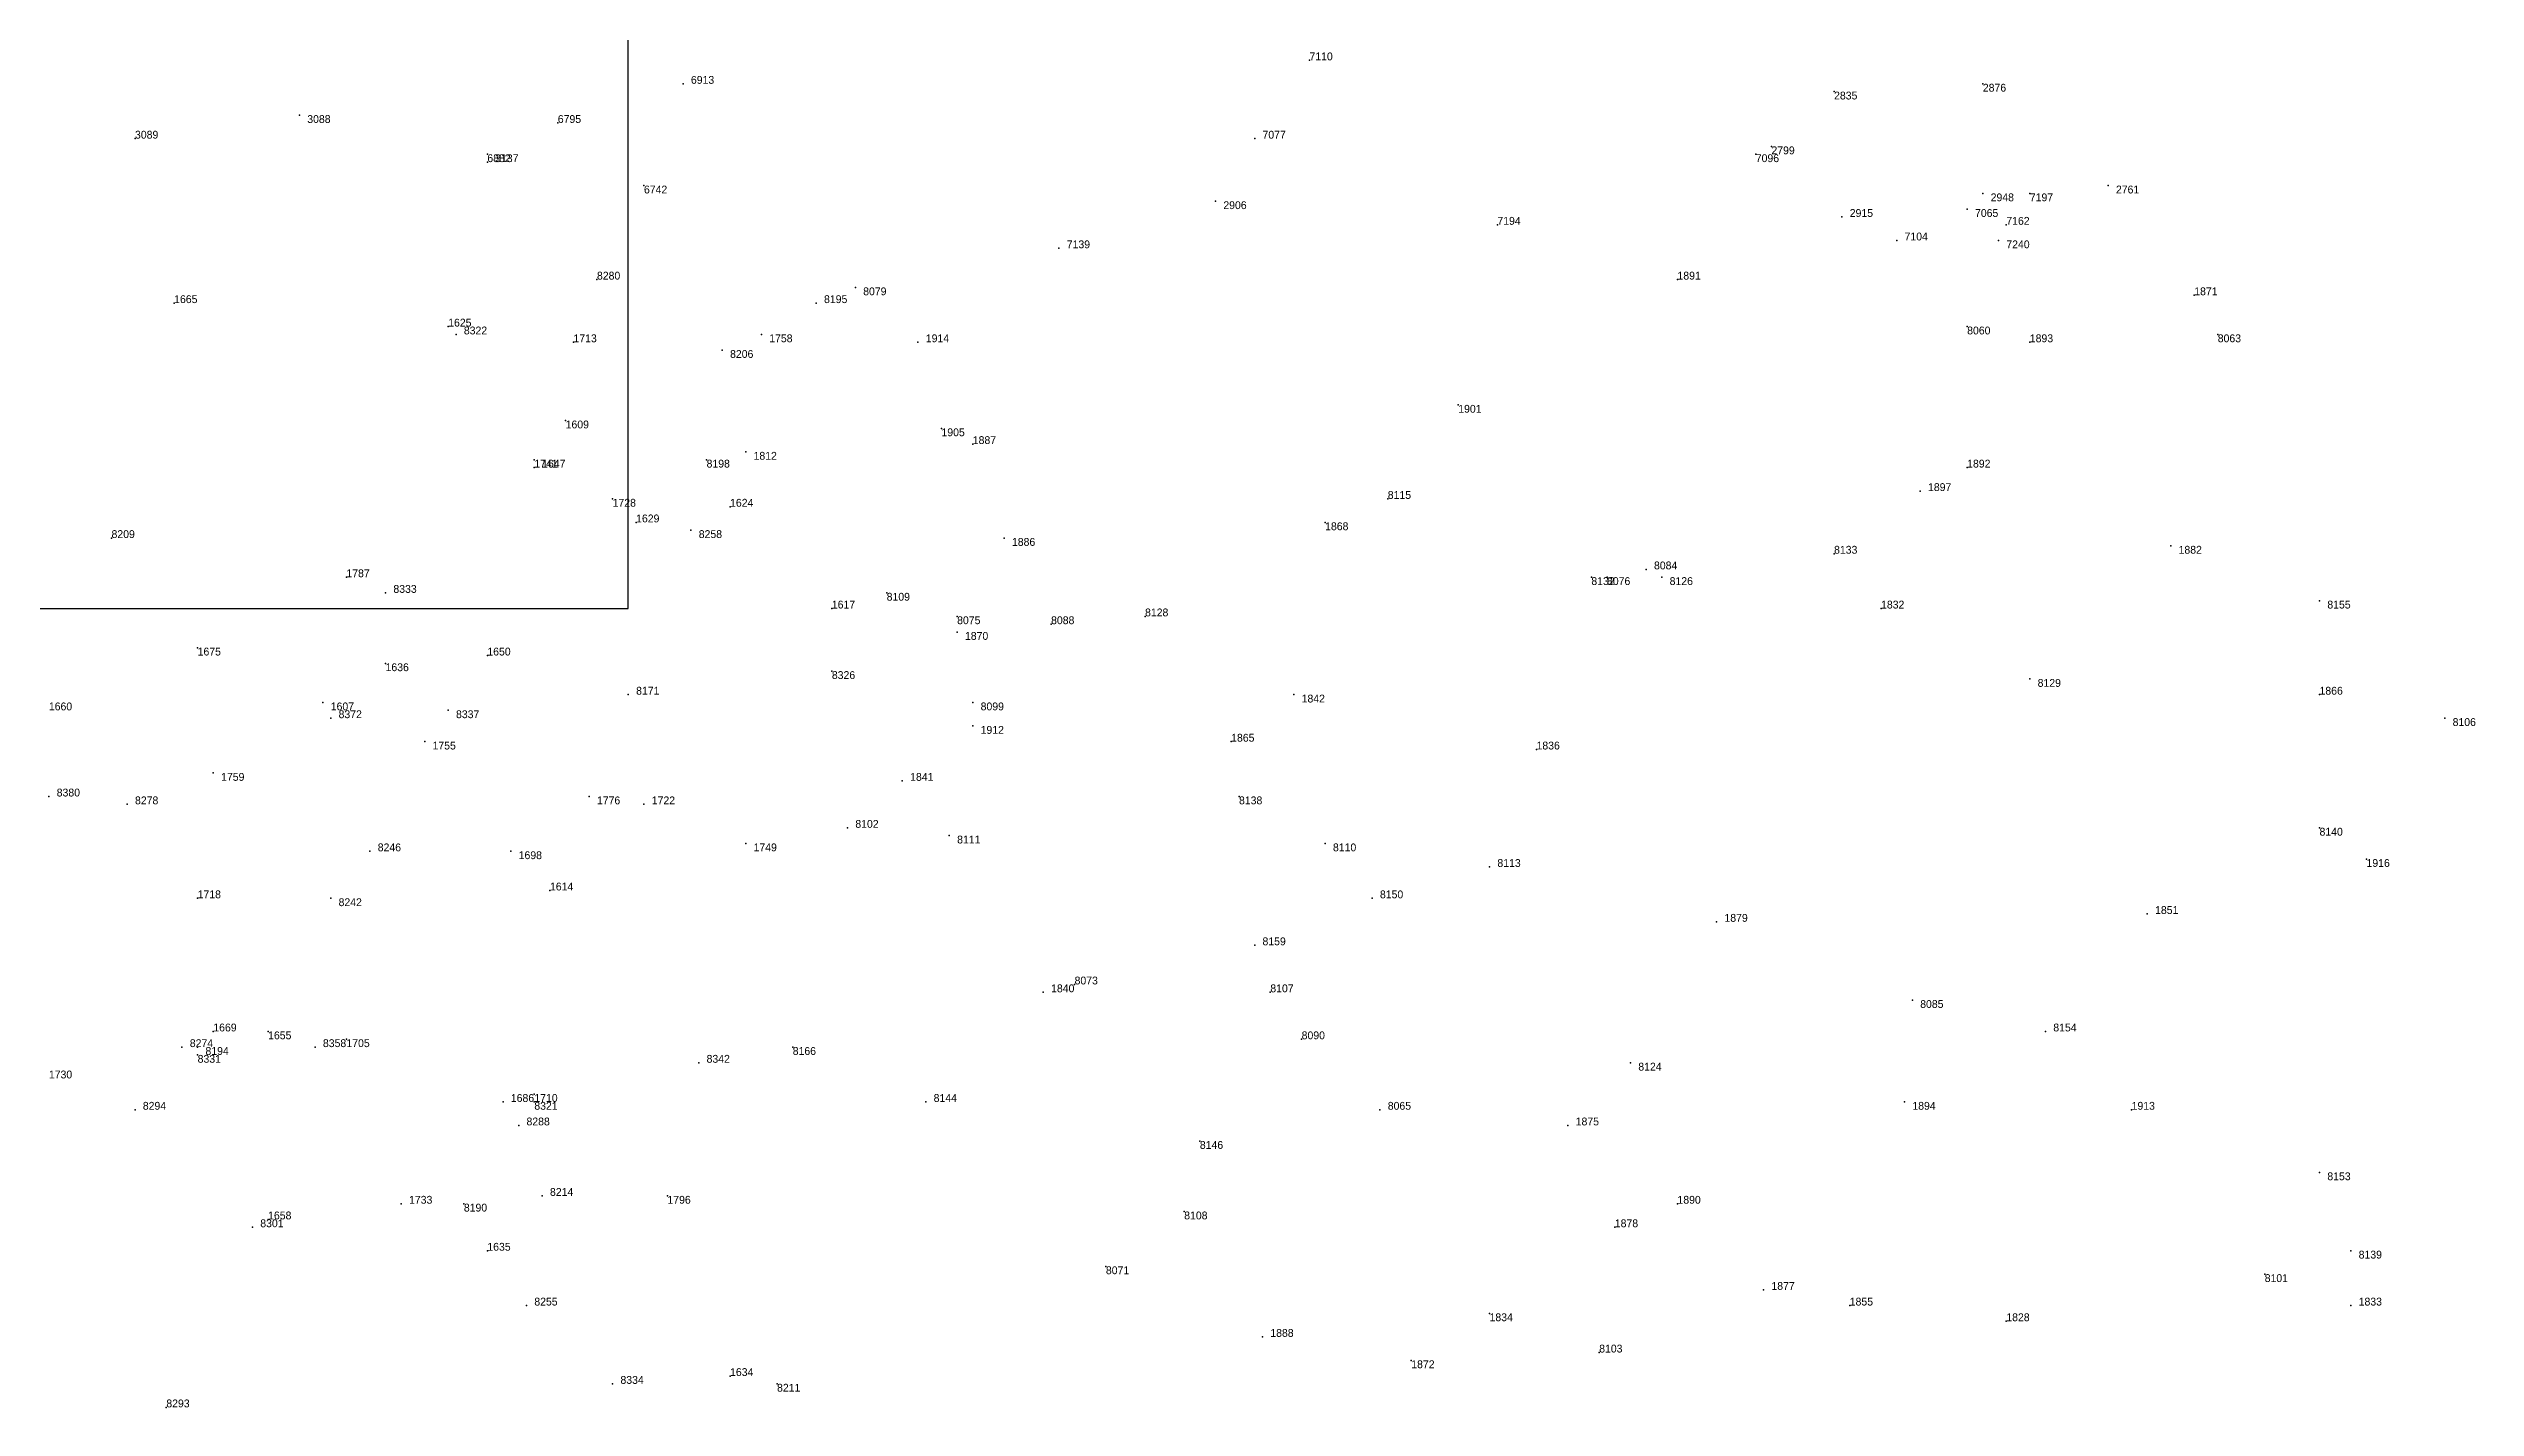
# Model space of a CAD drawing. Extents: x -0.07 to 1.1, y -0.07 to 1.1.
# Drawn here: x 0.151 to 0.4609, y 0.612 to 0.7855 of the extents above; entities that cross this region are included whole.
import ezdxf

# ---------------------------------------------------------------- set-up
doc = ezdxf.new("R2010")
doc.units = 0
for name, color, linetype in [('Facilities', 3, 'CONTINUOUS'), ('Min_max_boxes', 1, 'CONTINUOUS'), ('Normals', 1, 'CONTINUOUS'), ('Source_points', 5, 'CONTINUOUS'), ('Text', 3, 'CONTINUOUS')]:
    doc.layers.add(name, color=color, linetype=linetype)

msp = doc.modelspace()

# ---------------------------------------------------------------- linework, layer by layer
at = {"layer": 'Facilities', "color": 3}
for p in [(0.312, 0.784, 1), (0.232, 0.781, 1), (0.379, 0.78), (0.398, 0.781), (0.183, 0.777), (0.216, 0.776, 1), (0.162, 0.774), (0.207, 0.772, 1), (0.305, 0.774, 1), (0.369, 0.772, 1), (0.371, 0.773), (0.207, 0.771), (0.227, 0.768, 1), (0.3, 0.766), (0.398, 0.767), (0.404, 0.767, 1), (0.414, 0.768), (0.336, 0.763, 1), (0.38, 0.764), (0.396, 0.765, 1), (0.401, 0.763, 1), (0.28, 0.76, 1), (0.387, 0.761, 1), (0.4, 0.761, 1), (0.221, 0.756, 1), (0.254, 0.755, 1), (0.359, 0.756), (0.425, 0.754), (0.167, 0.753), (0.249, 0.753, 1), (0.202, 0.75), (0.203, 0.749, 1), (0.218, 0.748), (0.242, 0.749), (0.262, 0.748), (0.396, 0.75, 1), (0.404, 0.748), (0.428, 0.749, 1), (0.237, 0.747, 1), (0.217, 0.738), (0.331, 0.74), (0.265, 0.737), (0.269, 0.735), (0.213, 0.733), (0.213, 0.732), (0.235, 0.733, 1), (0.24, 0.734), (0.396, 0.732), (0.39, 0.729), (0.223, 0.728), (0.238, 0.727), (0.322, 0.728, 1), (0.159, 0.723, 1), (0.226, 0.725), (0.233, 0.724, 1), (0.273, 0.723), (0.314, 0.725), (0.379, 0.721, 1), (0.422, 0.722), (0.189, 0.718), (0.348, 0.718, 1), (0.35, 0.718, 1), (0.355, 0.719, 1), (0.357, 0.718, 1), (0.194, 0.716, 1), (0.251, 0.714), (0.258, 0.716, 1), (0.267, 0.713, 1), (0.291, 0.713, 1), (0.385, 0.714), (0.441, 0.715, 1), (0.267, 0.711), (0.279, 0.712, 1), (0.17, 0.709), (0.194, 0.707), (0.207, 0.708), (0.251, 0.706, 1), (0.404, 0.705, 1), (0.186, 0.702), (0.202, 0.701, 1), (0.225, 0.703, 1), (0.269, 0.702, 1), (0.31, 0.703), (0.441, 0.703), (0.187, 0.7, 1), (0.269, 0.699), (0.457, 0.7, 1), (0.199, 0.697), (0.302, 0.697), (0.341, 0.696), (0.172, 0.693), (0.26, 0.692), (0.151, 0.69, 1), (0.161, 0.689, 1), (0.22, 0.69), (0.227, 0.689), (0.303, 0.69, 1), (0.253, 0.686, 1), (0.441, 0.686, 1), (0.192, 0.683, 1), (0.21, 0.683), (0.24, 0.684), (0.266, 0.685, 1), (0.314, 0.684, 1), (0.447, 0.682), (0.335, 0.681, 1), (0.17, 0.677), (0.187, 0.677, 1), (0.215, 0.678), (0.32, 0.677, 1), (0.364, 0.674), (0.419, 0.675), (0.305, 0.671, 1), (0.278, 0.665), (0.282, 0.666, 1), (0.307, 0.665, 1), (0.389, 0.664, 1), (0.168, 0.658, 1), (0.17, 0.658, 1), (0.172, 0.66), (0.179, 0.66), (0.185, 0.658, 1), (0.189, 0.659), (0.246, 0.658, 1), (0.311, 0.659, 1), (0.406, 0.66, 1), (0.17, 0.657, 1), (0.234, 0.656, 1), (0.353, 0.656, 1), (0.209, 0.651), (0.213, 0.652), (0.213, 0.651, 1), (0.263, 0.651, 1), (0.388, 0.651), (0.162, 0.65, 1), (0.211, 0.648, 1), (0.321, 0.65, 1), (0.345, 0.648), (0.417, 0.65), (0.298, 0.646, 1), (0.441, 0.642, 1), (0.214, 0.639, 1), (0.23, 0.639), (0.179, 0.636), (0.196, 0.638), (0.204, 0.638, 1), (0.296, 0.637, 1), (0.359, 0.638), (0.177, 0.635, 1), (0.351, 0.635), (0.207, 0.632), (0.286, 0.63, 1), (0.445, 0.632, 1), (0.37, 0.627), (0.434, 0.629, 1), (0.212, 0.625, 1), (0.335, 0.624), (0.381, 0.625), (0.445, 0.625), (0.306, 0.621), (0.401, 0.623), (0.325, 0.618), (0.349, 0.619, 1), (0.223, 0.615, 1), (0.238, 0.616), (0.244, 0.615, 1), (0.166, 0.612, 1)]:
    msp.add_point(p, dxfattribs=at)
at = {"layer": 'Min_max_boxes', "color": 1}
for p, q in [((0.225, 0.714, 0.939), (0.225, 1, 0.939)), ((0.225, 0.714, 1), (0.225, 1, 1)), ((0, 0.714, 0.939), (0.225, 0.714, 0.939)), ((0, 0.714, 1), (0.225, 0.714, 1)), ((0.225, 0.714, 0.939), (0.225, 0.714, 1))]:
    msp.add_line(p, q, dxfattribs=at)
at = {"layer": 'Normals', "color": 1}
for p, q in [((0.312, 0.784, 1), (0.312, 0.784, 1.1)), ((0.232, 0.781, 1), (0.232, 0.781, 1.1)), ((0.379, 0.78), (0.379, 0.78, 0.1)), ((0.398, 0.781), (0.398, 0.781, 0.1)), ((0.183, 0.777), (0.183, 0.777, 0.1)), ((0.216, 0.776, 1), (0.216, 0.776, 1.1)), ((0.162, 0.774), (0.162, 0.774, 0.1)), ((0.207, 0.772, 1), (0.207, 0.772, 1.1)), ((0.305, 0.774, 1), (0.305, 0.774, 1.1)), ((0.369, 0.772, 1), (0.369, 0.772, 1.1)), ((0.371, 0.773), (0.371, 0.773, 0.1)), ((0.207, 0.771), (0.207, 0.771, 0.1)), ((0.227, 0.768, 1), (0.227, 0.768, 1.1)), ((0.3, 0.766), (0.3, 0.766, 0.1)), ((0.398, 0.767), (0.398, 0.767, 0.1)), ((0.404, 0.767, 1), (0.404, 0.767, 1.1)), ((0.414, 0.768), (0.414, 0.768, 0.1)), ((0.336, 0.763, 1), (0.336, 0.763, 1.1)), ((0.38, 0.764), (0.38, 0.764, 0.1)), ((0.396, 0.765, 1), (0.396, 0.765, 1.1)), ((0.401, 0.763, 1), (0.401, 0.763, 1.1)), ((0.28, 0.76, 1), (0.28, 0.76, 1.1)), ((0.387, 0.761, 1), (0.387, 0.761, 1.1)), ((0.4, 0.761, 1), (0.4, 0.761, 1.1)), ((0.221, 0.756, 1), (0.221, 0.756, 1.1)), ((0.254, 0.755, 1), (0.254, 0.755, 1.1)), ((0.359, 0.756), (0.359, 0.756, 0.1)), ((0.425, 0.754), (0.425, 0.754, 0.1)), ((0.167, 0.753), (0.167, 0.753, 0.1)), ((0.249, 0.753, 1), (0.249, 0.753, 1.1)), ((0.202, 0.75), (0.202, 0.75, 0.1)), ((0.203, 0.749, 1), (0.203, 0.749, 1.1)), ((0.218, 0.748), (0.218, 0.748, 0.1)), ((0.242, 0.749), (0.242, 0.749, 0.1)), ((0.262, 0.748), (0.262, 0.748, 0.1)), ((0.396, 0.75, 1), (0.396, 0.75, 1.1)), ((0.404, 0.748), (0.404, 0.748, 0.1)), ((0.428, 0.749, 1), (0.428, 0.749, 1.1)), ((0.237, 0.747, 1), (0.237, 0.747, 1.1)), ((0.217, 0.738), (0.217, 0.738, 0.1)), ((0.331, 0.74), (0.331, 0.74, 0.1)), ((0.265, 0.737), (0.265, 0.737, 0.1)), ((0.269, 0.735), (0.269, 0.735, 0.1)), ((0.213, 0.733), (0.213, 0.733, 0.1)), ((0.213, 0.732), (0.213, 0.732, 0.1)), ((0.235, 0.733, 1), (0.235, 0.733, 1.1)), ((0.24, 0.734), (0.24, 0.734, 0.1)), ((0.396, 0.732), (0.396, 0.732, 0.1)), ((0.39, 0.729), (0.39, 0.729, 0.1)), ((0.223, 0.728), (0.223, 0.728, 0.1)), ((0.238, 0.727), (0.238, 0.727, 0.1)), ((0.322, 0.728, 1), (0.322, 0.728, 1.1)), ((0.159, 0.723, 1), (0.159, 0.723, 1.1)), ((0.226, 0.725), (0.226, 0.725, 0.1)), ((0.233, 0.724, 1), (0.233, 0.724, 1.1)), ((0.273, 0.723), (0.273, 0.723, 0.1)), ((0.314, 0.725), (0.314, 0.725, 0.1)), ((0.379, 0.721, 1), (0.379, 0.721, 1.1)), ((0.422, 0.722), (0.422, 0.722, 0.1)), ((0.189, 0.718), (0.189, 0.718, 0.1)), ((0.348, 0.718, 1), (0.348, 0.718, 1.1)), ((0.35, 0.718, 1), (0.35, 0.718, 1.1)), ((0.355, 0.719, 1), (0.355, 0.719, 1.1)), ((0.357, 0.718, 1), (0.357, 0.718, 1.1)), ((0.194, 0.716, 1), (0.194, 0.716, 1.1)), ((0.251, 0.714), (0.251, 0.714, 0.1)), ((0.258, 0.716, 1), (0.258, 0.716, 1.1)), ((0.267, 0.713, 1), (0.267, 0.713, 1.1)), ((0.291, 0.713, 1), (0.291, 0.713, 1.1)), ((0.385, 0.714), (0.385, 0.714, 0.1)), ((0.441, 0.715, 1), (0.441, 0.715, 1.1)), ((0.267, 0.711), (0.267, 0.711, 0.1)), ((0.279, 0.712, 1), (0.279, 0.712, 1.1)), ((0.17, 0.709), (0.17, 0.709, 0.1)), ((0.194, 0.707), (0.194, 0.707, 0.1)), ((0.207, 0.708), (0.207, 0.708, 0.1)), ((0.251, 0.706, 1), (0.251, 0.706, 1.1)), ((0.404, 0.705, 1), (0.404, 0.705, 1.1)), ((0.186, 0.702), (0.186, 0.702, 0.1)), ((0.202, 0.701, 1), (0.202, 0.701, 1.1)), ((0.225, 0.703, 1), (0.225, 0.703, 1.1)), ((0.269, 0.702, 1), (0.269, 0.702, 1.1)), ((0.31, 0.703), (0.31, 0.703, 0.1)), ((0.441, 0.703), (0.441, 0.703, 0.1)), ((0.187, 0.7, 1), (0.187, 0.7, 1.1)), ((0.269, 0.699), (0.269, 0.699, 0.1)), ((0.457, 0.7, 1), (0.457, 0.7, 1.1)), ((0.199, 0.697), (0.199, 0.697, 0.1)), ((0.302, 0.697), (0.302, 0.697, 0.1)), ((0.341, 0.696), (0.341, 0.696, 0.1)), ((0.172, 0.693), (0.172, 0.693, 0.1)), ((0.26, 0.692), (0.26, 0.692, 0.1)), ((0.151, 0.69, 1), (0.151, 0.69, 1.1)), ((0.161, 0.689, 1), (0.161, 0.689, 1.1)), ((0.22, 0.69), (0.22, 0.69, 0.1)), ((0.227, 0.689), (0.227, 0.689, 0.1)), ((0.303, 0.69, 1), (0.303, 0.69, 1.1)), ((0.253, 0.686, 1), (0.253, 0.686, 1.1)), ((0.441, 0.686, 1), (0.441, 0.686, 1.1)), ((0.192, 0.683, 1), (0.192, 0.683, 1.1)), ((0.21, 0.683), (0.21, 0.683, 0.1)), ((0.24, 0.684), (0.24, 0.684, 0.1)), ((0.266, 0.685, 1), (0.266, 0.685, 1.1)), ((0.314, 0.684, 1), (0.314, 0.684, 1.1)), ((0.447, 0.682), (0.447, 0.682, 0.1)), ((0.335, 0.681, 1), (0.335, 0.681, 1.1)), ((0.17, 0.677), (0.17, 0.677, 0.1)), ((0.187, 0.677, 1), (0.187, 0.677, 1.1)), ((0.215, 0.678), (0.215, 0.678, 0.1)), ((0.32, 0.677, 1), (0.32, 0.677, 1.1)), ((0.364, 0.674), (0.364, 0.674, 0.1)), ((0.419, 0.675), (0.419, 0.675, 0.1)), ((0.305, 0.671, 1), (0.305, 0.671, 1.1)), ((0.278, 0.665), (0.278, 0.665, 0.1)), ((0.282, 0.666, 1), (0.282, 0.666, 1.1)), ((0.307, 0.665, 1), (0.307, 0.665, 1.1)), ((0.389, 0.664, 1), (0.389, 0.664, 1.1)), ((0.168, 0.658, 1), (0.168, 0.658, 1.1)), ((0.17, 0.658, 1), (0.17, 0.658, 1.1)), ((0.172, 0.66), (0.172, 0.66, 0.1)), ((0.179, 0.66), (0.179, 0.66, 0.1)), ((0.185, 0.658, 1), (0.185, 0.658, 1.1)), ((0.189, 0.659), (0.189, 0.659, 0.1)), ((0.246, 0.658, 1), (0.246, 0.658, 1.1)), ((0.311, 0.659, 1), (0.311, 0.659, 1.1)), ((0.406, 0.66, 1), (0.406, 0.66, 1.1)), ((0.17, 0.657, 1), (0.17, 0.657, 1.1)), ((0.234, 0.656, 1), (0.234, 0.656, 1.1)), ((0.353, 0.656, 1), (0.353, 0.656, 1.1)), ((0.209, 0.651), (0.209, 0.651, 0.1)), ((0.213, 0.652), (0.213, 0.652, 0.1)), ((0.213, 0.651, 1), (0.213, 0.651, 1.1)), ((0.263, 0.651, 1), (0.263, 0.651, 1.1)), ((0.388, 0.651), (0.388, 0.651, 0.1)), ((0.162, 0.65, 1), (0.162, 0.65, 1.1)), ((0.211, 0.648, 1), (0.211, 0.648, 1.1)), ((0.321, 0.65, 1), (0.321, 0.65, 1.1)), ((0.345, 0.648), (0.345, 0.648, 0.1)), ((0.417, 0.65), (0.417, 0.65, 0.1)), ((0.298, 0.646, 1), (0.298, 0.646, 1.1)), ((0.441, 0.642, 1), (0.441, 0.642, 1.1)), ((0.214, 0.639, 1), (0.214, 0.639, 1.1)), ((0.23, 0.639), (0.23, 0.639, 0.1)), ((0.179, 0.636), (0.179, 0.636, 0.1)), ((0.196, 0.638), (0.196, 0.638, 0.1)), ((0.204, 0.638, 1), (0.204, 0.638, 1.1)), ((0.296, 0.637, 1), (0.296, 0.637, 1.1)), ((0.359, 0.638), (0.359, 0.638, 0.1)), ((0.177, 0.635, 1), (0.177, 0.635, 1.1)), ((0.351, 0.635), (0.351, 0.635, 0.1)), ((0.207, 0.632), (0.207, 0.632, 0.1)), ((0.286, 0.63, 1), (0.286, 0.63, 1.1)), ((0.445, 0.632, 1), (0.445, 0.632, 1.1)), ((0.37, 0.627), (0.37, 0.627, 0.1)), ((0.434, 0.629, 1), (0.434, 0.629, 1.1)), ((0.212, 0.625, 1), (0.212, 0.625, 1.1)), ((0.335, 0.624), (0.335, 0.624, 0.1)), ((0.381, 0.625), (0.381, 0.625, 0.1)), ((0.445, 0.625), (0.445, 0.625, 0.1)), ((0.306, 0.621), (0.306, 0.621, 0.1)), ((0.401, 0.623), (0.401, 0.623, 0.1)), ((0.325, 0.618), (0.325, 0.618, 0.1)), ((0.349, 0.619, 1), (0.349, 0.619, 1.1)), ((0.223, 0.615, 1), (0.223, 0.615, 1.1)), ((0.238, 0.616), (0.238, 0.616, 0.1)), ((0.244, 0.615, 1), (0.244, 0.615, 1.1)), ((0.166, 0.612, 1), (0.166, 0.612, 1.1))]:
    msp.add_line(p, q, dxfattribs=at)
at = {"layer": 'Source_points', "color": 5}
for p in [(0.312, 0.784, 1), (0.232, 0.781, 1), (0.379, 0.78), (0.398, 0.781), (0.183, 0.777), (0.216, 0.776, 1), (0.162, 0.774), (0.207, 0.772, 1), (0.305, 0.774, 1), (0.369, 0.772, 1), (0.371, 0.773), (0.207, 0.771), (0.227, 0.768, 1), (0.3, 0.766), (0.398, 0.767), (0.404, 0.767, 1), (0.414, 0.768), (0.336, 0.763, 1), (0.38, 0.764), (0.396, 0.765, 1), (0.401, 0.763, 1), (0.28, 0.76, 1), (0.387, 0.761, 1), (0.4, 0.761, 1), (0.221, 0.756, 1), (0.254, 0.755, 1), (0.359, 0.756), (0.425, 0.754), (0.167, 0.753), (0.249, 0.753, 1), (0.202, 0.75), (0.203, 0.749, 1), (0.218, 0.748), (0.242, 0.749), (0.262, 0.748), (0.396, 0.75, 1), (0.404, 0.748), (0.428, 0.749, 1), (0.237, 0.747, 1), (0.217, 0.738), (0.331, 0.74), (0.265, 0.737), (0.269, 0.735), (0.213, 0.733), (0.213, 0.732), (0.235, 0.733, 1), (0.24, 0.734), (0.396, 0.732), (0.39, 0.729), (0.223, 0.728), (0.238, 0.727), (0.322, 0.728, 1), (0.159, 0.723, 1), (0.226, 0.725), (0.233, 0.724, 1), (0.273, 0.723), (0.314, 0.725), (0.379, 0.721, 1), (0.422, 0.722), (0.189, 0.718), (0.348, 0.718, 1), (0.35, 0.718, 1), (0.355, 0.719, 1), (0.357, 0.718, 1), (0.194, 0.716, 1), (0.251, 0.714), (0.258, 0.716, 1), (0.267, 0.713, 1), (0.291, 0.713, 1), (0.385, 0.714), (0.441, 0.715, 1), (0.267, 0.711), (0.279, 0.712, 1), (0.17, 0.709), (0.194, 0.707), (0.207, 0.708), (0.251, 0.706, 1), (0.404, 0.705, 1), (0.186, 0.702), (0.202, 0.701, 1), (0.225, 0.703, 1), (0.269, 0.702, 1), (0.31, 0.703), (0.441, 0.703), (0.187, 0.7, 1), (0.269, 0.699), (0.457, 0.7, 1), (0.199, 0.697), (0.302, 0.697), (0.341, 0.696), (0.172, 0.693), (0.26, 0.692), (0.151, 0.69, 1), (0.161, 0.689, 1), (0.22, 0.69), (0.227, 0.689), (0.303, 0.69, 1), (0.253, 0.686, 1), (0.441, 0.686, 1), (0.192, 0.683, 1), (0.21, 0.683), (0.24, 0.684), (0.266, 0.685, 1), (0.314, 0.684, 1), (0.447, 0.682), (0.335, 0.681, 1), (0.17, 0.677), (0.187, 0.677, 1), (0.215, 0.678), (0.32, 0.677, 1), (0.364, 0.674), (0.419, 0.675), (0.305, 0.671, 1), (0.278, 0.665), (0.282, 0.666, 1), (0.307, 0.665, 1), (0.389, 0.664, 1), (0.168, 0.658, 1), (0.17, 0.658, 1), (0.172, 0.66), (0.179, 0.66), (0.185, 0.658, 1), (0.189, 0.659), (0.246, 0.658, 1), (0.311, 0.659, 1), (0.406, 0.66, 1), (0.17, 0.657, 1), (0.234, 0.656, 1), (0.353, 0.656, 1), (0.209, 0.651), (0.213, 0.652), (0.213, 0.651, 1), (0.263, 0.651, 1), (0.388, 0.651), (0.162, 0.65, 1), (0.211, 0.648, 1), (0.321, 0.65, 1), (0.345, 0.648), (0.417, 0.65), (0.298, 0.646, 1), (0.441, 0.642, 1), (0.214, 0.639, 1), (0.23, 0.639), (0.179, 0.636), (0.196, 0.638), (0.204, 0.638, 1), (0.296, 0.637, 1), (0.359, 0.638), (0.177, 0.635, 1), (0.351, 0.635), (0.207, 0.632), (0.286, 0.63, 1), (0.445, 0.632, 1), (0.37, 0.627), (0.434, 0.629, 1), (0.212, 0.625, 1), (0.335, 0.624), (0.381, 0.625), (0.445, 0.625), (0.306, 0.621), (0.401, 0.623), (0.325, 0.618), (0.349, 0.619, 1), (0.223, 0.615, 1), (0.238, 0.616), (0.244, 0.615, 1), (0.166, 0.612, 1)]:
    msp.add_point(p, dxfattribs=at)

# ---------------------------------------------------------------- texts
at = {"layer": 'Text', "color": 3}
for s, p in [('7110', (0.312, 0.784, 1)), ('6913', (0.233, 0.781, 1)), ('2835', (0.379, 0.779)), ('2876', (0.398, 0.78)), ('3089', (0.162, 0.774)), ('3088', (0.184, 0.776)), ('6795', (0.216, 0.776, 1)), ('7077', (0.306, 0.774, 1)), ('6882', (0.207, 0.771, 1)), ('3137', (0.208, 0.771)), ('7096', (0.369, 0.771, 1)), ('2799', (0.371, 0.772)), ('6742', (0.227, 0.767, 1)), ('2906', (0.301, 0.765)), ('2948', (0.399, 0.766)), ('7197', (0.404, 0.766, 1)), ('2761', (0.415, 0.767)), ('7194', (0.336, 0.763, 1)), ('2915', (0.381, 0.764)), ('7065', (0.397, 0.764, 1)), ('7162', (0.401, 0.763, 1)), ('7139', (0.281, 0.76, 1)), ('7104', (0.388, 0.761, 1)), ('7240', (0.401, 0.76, 1)), ('8280', (0.221, 0.756, 1)), ('1891', (0.359, 0.756)), ('1665', (0.167, 0.753)), ('8195', (0.25, 0.753, 1)), ('8079', (0.255, 0.754, 1)), ('1871', (0.425, 0.754)), ('1625', (0.202, 0.75)), ('8322', (0.204, 0.749, 1)), ('1713', (0.218, 0.748)), ('8206', (0.238, 0.746, 1)), ('1758', (0.243, 0.748)), ('1914', (0.263, 0.748)), ('8060', (0.396, 0.749, 1)), ('1893', (0.404, 0.748)), ('8063', (0.428, 0.748, 1)), ('1609', (0.217, 0.737)), ('1901', (0.331, 0.739)), ('1905', (0.265, 0.736)), ('1887', (0.269, 0.735)), ('1741', (0.213, 0.732)), ('1647', (0.214, 0.732)), ('8198', (0.235, 0.732, 1)), ('1812', (0.241, 0.733)), ('1892', (0.396, 0.732)), ('8115', (0.322, 0.728, 1)), ('1897', (0.391, 0.729)), ('1728', (0.223, 0.727)), ('1629', (0.226, 0.725)), ('1624', (0.238, 0.727)), ('8209', (0.159, 0.723, 1)), ('8258', (0.234, 0.723, 1)), ('1886', (0.274, 0.722)), ('1868', (0.314, 0.724)), ('8084', (0.356, 0.719, 1)), ('8133', (0.379, 0.721, 1)), ('1882', (0.423, 0.721)), ('1787', (0.189, 0.718)), ('8333', (0.195, 0.716, 1)), ('8109', (0.258, 0.715, 1)), ('8132', (0.348, 0.717, 1)), ('8076', (0.35, 0.717, 1)), ('8126', (0.358, 0.717, 1)), ('1617', (0.251, 0.714)), ('8075', (0.267, 0.712, 1)), ('8088', (0.279, 0.712, 1)), ('8128', (0.291, 0.713, 1)), ('1832', (0.385, 0.714)), ('8155', (0.442, 0.714, 1)), ('1870', (0.268, 0.71)), ('1675', (0.17, 0.708)), ('1636', (0.194, 0.706)), ('1650', (0.207, 0.708)), ('8171', (0.226, 0.703, 1)), ('8326', (0.251, 0.705, 1)), ('8129', (0.405, 0.704, 1)), ('1866', (0.441, 0.703)), ('1660', (0.151, 0.701)), ('1607', (0.187, 0.701)), ('8372', (0.188, 0.7, 1)), ('8337', (0.203, 0.7, 1)), ('8099', (0.27, 0.701, 1)), ('1842', (0.311, 0.702)), ('1912', (0.27, 0.698)), ('1865', (0.302, 0.697)), ('8106', (0.458, 0.699, 1)), ('1755', (0.2, 0.696)), ('1836', (0.341, 0.696)), ('1759', (0.173, 0.692)), ('1841', (0.261, 0.692)), ('8380', (0.152, 0.69, 1)), ('8278', (0.162, 0.689, 1)), ('1776', (0.221, 0.689)), ('1722', (0.228, 0.689)), ('8138', (0.303, 0.689, 1)), ('8102', (0.254, 0.686, 1)), ('8111', (0.267, 0.684, 1)), ('8140', (0.441, 0.685, 1)), ('8246', (0.193, 0.683, 1)), ('1698', (0.211, 0.682)), ('1749', (0.241, 0.683)), ('8110', (0.315, 0.683, 1)), ('8113', (0.336, 0.681, 1)), ('1916', (0.447, 0.681)), ('1614', (0.215, 0.678)), ('1718', (0.17, 0.677)), ('8242', (0.188, 0.676, 1)), ('8150', (0.321, 0.677, 1)), ('1851', (0.42, 0.675)), ('1879', (0.365, 0.674)), ('8159', (0.306, 0.671, 1)), ('8073', (0.282, 0.666, 1)), ('1840', (0.279, 0.665)), ('8107', (0.307, 0.665, 1)), ('8085', (0.39, 0.663, 1)), ('1669', (0.172, 0.66)), ('8154', (0.407, 0.66, 1)), ('8274', (0.169, 0.658, 1)), ('8194', (0.171, 0.657, 1)), ('1655', (0.179, 0.659)), ('8358', (0.186, 0.658, 1)), ('1705', (0.189, 0.658)), ('8166', (0.246, 0.657, 1)), ('8090', (0.311, 0.659, 1)), ('1730', (0.151, 0.654)), ('8331', (0.17, 0.656, 1)), ('8342', (0.235, 0.656, 1)), ('8124', (0.354, 0.655, 1)), ('8294', (0.163, 0.65, 1)), ('1686', (0.21, 0.651)), ('8321', (0.213, 0.65, 1)), ('1710', (0.213, 0.651)), ('8144', (0.264, 0.651, 1)), ('8065', (0.322, 0.65, 1)), ('1894', (0.389, 0.65)), ('1913', (0.417, 0.65)), ('8288', (0.212, 0.648, 1)), ('1875', (0.346, 0.648)), ('8146', (0.298, 0.645, 1)), ('8153', (0.442, 0.641, 1)), ('1733', (0.197, 0.638)), ('8214', (0.215, 0.639, 1)), ('1796', (0.23, 0.638)), ('1890', (0.359, 0.638)), ('8301', (0.178, 0.635, 1)), ('1658', (0.179, 0.636)), ('8190', (0.204, 0.637, 1)), ('8108', (0.296, 0.636, 1)), ('1878', (0.351, 0.635)), ('1635', (0.207, 0.632)), ('8071', (0.286, 0.629, 1)), ('8139', (0.446, 0.631, 1)), ('1877', (0.371, 0.627)), ('8101', (0.434, 0.628, 1)), ('8255', (0.213, 0.625, 1)), ('1834', (0.335, 0.623)), ('1855', (0.381, 0.625)), ('1828', (0.401, 0.623)), ('1833', (0.446, 0.625)), ('1888', (0.307, 0.621)), ('8103', (0.349, 0.619, 1)), ('1634', (0.238, 0.616)), ('1872', (0.325, 0.617)), ('8334', (0.224, 0.615, 1)), ('8211', (0.244, 0.614, 1)), ('8293', (0.166, 0.612, 1))]:
    msp.add_text(s, height=0.001, dxfattribs=at).set_placement(p)

doc.saveas('drawing.dxf')
